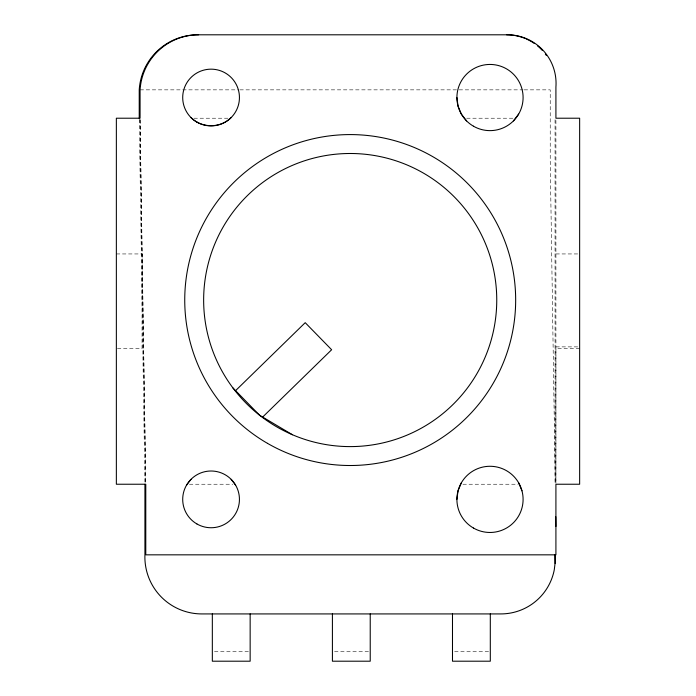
<?xml version="1.0" encoding="UTF-8"?>
<svg xmlns="http://www.w3.org/2000/svg" width="696" height="696" viewBox="0 0 696 696"><rect width="100%" height="100%" fill="white"/><g stroke="black" fill="none" stroke-linecap="round" stroke-linejoin="round"><path stroke-width="0.52" stroke-dasharray="3.48 2.61" d="M140.079 89.854L238.789 89.854M239.876 89.854L523.087 89.854M524.175 89.854L550.223 89.854L550.223 160.445L555.243 483.024M193.966 118.216L228.184 118.216M466.685 118.216L514.405 118.216M116.354 253.944L142.054 253.944L145.76 483.146L140.096 119.303M555.921 253.944L579.646 253.944M555.921 346.886L579.646 346.886M117.424 348.496L142.054 348.496L142.054 253.944L140.079 118.216M579.646 348.496L555.921 348.496L555.913 483.146L555.913 119.303M189.416 484.233L232.734 484.233M462.927 484.233L518.155 484.233M214.49 651.743L249.072 651.743M334.567 651.743L369.15 651.743M454.653 651.743L489.227 651.743M139.244 119.303L144.907 483.146M555.06 119.677L555.06 483.207"/><path stroke-width="1.04" d="M456.907 499.371L458.038 490.81L461.344 482.833M186.511 485.19L191.017 479.318M513.404 120.93L518.659 114.083M235.587 390.639L305.213 322.674L331.635 349.74L262.662 417.052M231.133 117.589C220.467 128.395 201.683 128.395 191.017 117.589M292.477 434.756L259.582 415.225L232.855 387.846M466.598 120.93L461.344 114.083L458.038 106.097L456.907 97.536M231.133 479.318L235.64 485.19M518.659 482.833L521.965 490.81M555.765 516.693L555.913 526.463M555.06 563.368L555.06 554.834L555.19 562.333L554.277 569.789A54.427 54.427 0 0 1 500.833 613.924L201.805 613.924A56.924 56.924 0 0 1 144.925 554.834L144.925 484.233M490.306 613.924L490.306 661.2L452.487 661.2L452.487 613.924M370.228 613.924L370.228 661.2L332.41 661.2L332.41 613.924M250.151 613.924L250.151 661.2L212.332 661.2L212.332 613.924M139.226 118.216L139.226 89.854A58.664 58.664 0 0 1 197.786 34.8L507.471 34.8A48.59 48.59 0 0 1 555.913 87.122L555.913 118.216L579.646 118.216L579.646 484.233L555.913 484.233L555.913 554.834L145.777 554.834L145.777 484.233L116.354 484.233L116.354 118.216L140.079 118.216L140.079 89.854A58.664 58.664 0 0 1 198.638 34.8M506.618 34.8A48.59 48.59 0 0 1 525.193 38.489M526.072 38.863A48.59 48.59 0 0 1 531.979 41.943M532.788 42.447A48.59 48.59 0 0 1 534.371 43.509M537.416 45.805A48.59 48.59 0 0 1 542.271 50.373M545.333 54.027A48.59 48.59 0 0 1 546.447 55.567M196.89 122.096A28.362 28.362 0 0 0 239.441 97.536A28.362 28.362 0 0 0 196.89 72.967A28.362 28.362 0 0 0 196.89 122.096M473.454 126.194A33.095 33.095 0 0 0 523.096 97.536A33.095 33.095 0 0 0 473.454 68.878A33.095 33.095 0 0 0 473.454 126.194M196.89 523.94A28.362 28.362 0 0 0 239.441 499.371A28.362 28.362 0 0 0 196.89 474.811A28.362 28.362 0 0 0 196.89 523.94M259.582 415.225A146.551 146.551 0 0 0 495.256 320.934A146.551 146.551 0 0 0 295.765 163.978A146.551 146.551 0 0 0 259.582 415.225M267.473 443.343A165.465 165.465 0 0 0 515.666 300.046A165.465 165.465 0 0 0 267.473 156.748A165.465 165.465 0 0 0 267.473 443.343M473.454 528.038A33.095 33.095 0 0 0 523.096 499.371A33.095 33.095 0 0 0 473.454 470.713A33.095 33.095 0 0 0 473.454 528.038"/></g></svg>
